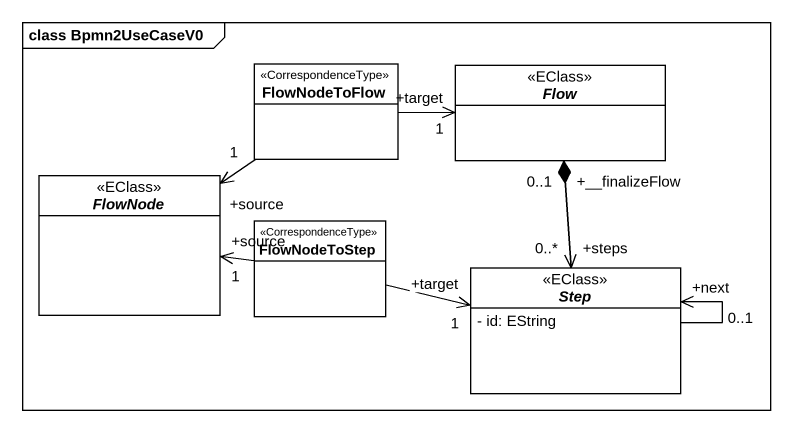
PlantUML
@startuml
mainframe class Bpmn2UseCaseV0
hide circle
hide empty members
skinparam classAttributeIconSize 0
class FlowNodeToFlow <<CorrespondenceType>>
abstract class Flow <<EClass>>
abstract class FlowNode <<EClass>>
class FlowNodeToStep <<CorrespondenceType>>
abstract class Step <<EClass>> {
  - id: EString
}
FlowNodeToFlow -right-> "+target\n1" Flow
FlowNodeToFlow --> "+source\n1" FlowNode
Flow *--> "+steps\n0..*" Step
FlowNodeToStep -left-> "+source\n1" FlowNode
FlowNodeToStep -right-> "+target\n1" Step
Step -up-> "+__finalizeFlow\n0..1" Flow
Step --> "+next\n0..1" Step
@enduml
